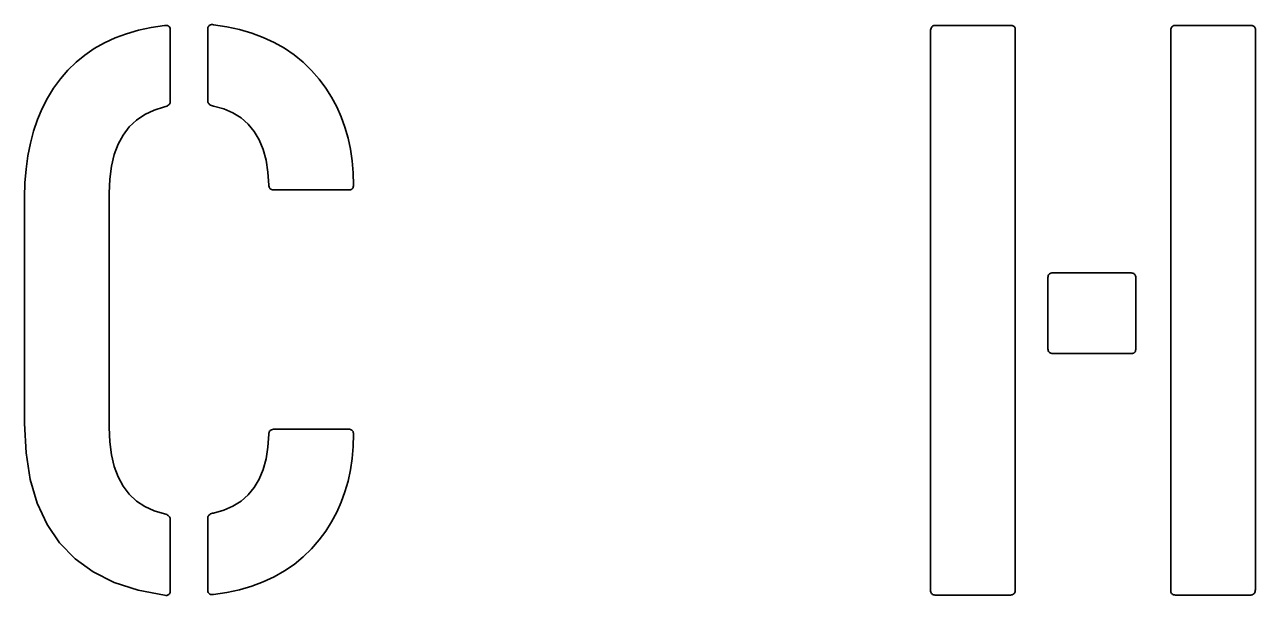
# Model space of a CAD drawing. Extents: x 10 to 410, y -69 to 348.
# Drawn here: x 108.75 to 151.95, y 50.99 to 71.03 of the extents above; entities that cross this region are included whole.
import ezdxf

# ---------------------------------------------------------------- set-up
doc = ezdxf.new("R2010")
doc.units = 0

msp = doc.modelspace()

# ---------------------------------------------------------------- linework, layer by layer
at = {"color": 7, "lineweight": 35, "ltscale": 0.011399}
msp.add_line((112.75, 70.830276), (113.195717, 70.926422), dxfattribs=at)
at = {"color": 7, "lineweight": 35, "ltscale": 0.011845}
msp.add_line((113.195717, 70.926422), (113.664291, 70.996567), dxfattribs=at)
at = {"color": 7, "lineweight": 35, "ltscale": 0.000954}
for p, q in [((113.664291, 70.996567), (113.702286, 71)), ((115.340576, 71.028564), (115.378571, 71.025146)), ((113.702286, 50.993134), (113.664291, 50.996567)), ((115.378571, 51.025131), (115.340576, 51.021713))]:
    msp.add_line(p, q, dxfattribs=at)
at = {"color": 7, "lineweight": 35, "ltscale": 0.000851}
for p, q in [((113.702286, 71), (113.73629, 70.998856)), ((113.73629, 50.994278), (113.702286, 50.993134))]:
    msp.add_line(p, q, dxfattribs=at)
at = {"color": 7, "lineweight": 35, "ltscale": 0.000764}
for p, q in [((113.73629, 70.998856), (113.766296, 70.993134)), ((115.276573, 71.021713), (115.30658, 71.02742)), ((113.766296, 51), (113.73629, 50.994278)), ((115.30658, 51.022858), (115.276573, 51.028564))]:
    msp.add_line(p, q, dxfattribs=at)
at = {"color": 7, "lineweight": 35, "ltscale": 0.000699}
for p, q in [((113.766296, 70.993134), (113.79229, 70.982849)), ((115.25058, 71.011429), (115.276573, 71.021713)), ((113.79229, 51.010284), (113.766296, 51)), ((115.276573, 51.028564), (115.25058, 51.038849))]:
    msp.add_line(p, q, dxfattribs=at)
at = {"color": 7, "lineweight": 35, "ltscale": 0.000664}
for p, q in [((113.79229, 70.982849), (113.814285, 70.967987)), ((115.228577, 70.996567), (115.25058, 71.011429)), ((113.846291, 68.261429), (113.832291, 68.238861)), ((113.832291, 53.754288), (113.846291, 53.731705)), ((115.25058, 51.038849), (115.228577, 51.053711))]:
    msp.add_line(p, q, dxfattribs=at)
at = {"color": 7, "lineweight": 35, "ltscale": 0.000662}
for p, q in [((113.814285, 70.967987), (113.832291, 70.948563)), ((115.210571, 70.977142), (115.228577, 70.996567)), ((113.832291, 51.044571), (113.814285, 51.025131)), ((115.228577, 51.053711), (115.210571, 51.073135))]:
    msp.add_line(p, q, dxfattribs=at)
at = {"color": 7, "lineweight": 35, "ltscale": 0.000695}
for p, q in [((113.832291, 70.948563), (113.846291, 70.924561)), ((115.196579, 70.95314), (115.210571, 70.977142)), ((113.864288, 68.339417), (113.862289, 68.311707)), ((113.862289, 53.681427), (113.864288, 53.653717)), ((113.846291, 51.068573), (113.832291, 51.044571)), ((115.210571, 51.073135), (115.196579, 51.097137))]:
    msp.add_line(p, q, dxfattribs=at)
at = {"color": 7, "lineweight": 35, "ltscale": 0.000757}
for p, q in [((113.846291, 70.924561), (113.856293, 70.895996)), ((115.186577, 70.924561), (115.196579, 70.95314)), ((113.856293, 51.097137), (113.846291, 51.068573)), ((115.196579, 51.097137), (115.186577, 51.125717))]:
    msp.add_line(p, q, dxfattribs=at)
at = {"color": 7, "lineweight": 35, "ltscale": 0.000842}
for p, q in [((113.856293, 70.895996), (113.862289, 70.862854)), ((115.180573, 70.891418), (115.186577, 70.924561)), ((113.862289, 51.13028), (113.856293, 51.097137)), ((115.186577, 51.125717), (115.180573, 51.158859))]:
    msp.add_line(p, q, dxfattribs=at)
at = {"color": 7, "lineweight": 35, "ltscale": 0.000944}
for p, q in [((113.862289, 70.862854), (113.864288, 70.825134)), ((115.178574, 70.853714), (115.180573, 70.891418)), ((113.864288, 51.167999), (113.862289, 51.13028)), ((115.180573, 51.158859), (115.178574, 51.196564))]:
    msp.add_line(p, q, dxfattribs=at)
at = {"color": 7, "lineweight": 35, "ltscale": 0.062143}
for p, q in [((115.178574, 68.367996), (115.178574, 70.853714)), ((113.864288, 70.825134), (113.864288, 68.339417)), ((147.75, 62.142853), (147.75, 59.65715)), ((113.864288, 53.653717), (113.864288, 51.167999)), ((115.178574, 51.196564), (115.178574, 53.682281))]:
    msp.add_line(p, q, dxfattribs=at)
at = {"color": 7, "lineweight": 35, "ltscale": 0.00085}
for p, q in [((115.30658, 71.02742), (115.340576, 71.028564)), ((115.340576, 51.021713), (115.30658, 51.022858))]:
    msp.add_line(p, q, dxfattribs=at)
at = {"color": 7, "lineweight": 35, "ltscale": 0.011861}
for p, q in [((115.378571, 71.025146), (115.847717, 70.954559)), ((115.847717, 51.095703), (115.378571, 51.025131))]:
    msp.add_line(p, q, dxfattribs=at)
at = {"color": 7, "lineweight": 35, "ltscale": 0.011448}
for p, q in [((115.847717, 70.954559), (116.295143, 70.857132)), ((116.295151, 51.193146), (115.847717, 51.095703))]:
    msp.add_line(p, q, dxfattribs=at)
at = {"color": 7, "lineweight": 35, "ltscale": 0.011087}
for p, q in [((116.295143, 70.857132), (116.720856, 70.732849)), ((116.720856, 51.317429), (116.295151, 51.193146))]:
    msp.add_line(p, q, dxfattribs=at)
at = {"color": 7, "lineweight": 35, "ltscale": 0.00086}
for p, q in [((140.551712, 70.837997), (140.556854, 70.871994)), ((148.980286, 70.837997), (148.985428, 70.871994)), ((117.483429, 65.226852), (117.449432, 65.231995)), ((147.587997, 62.312576), (147.621994, 62.307434)), ((144.666, 62.152283), (144.671143, 62.186279)), ((144.671143, 59.613708), (144.666, 59.64772)), ((117.449432, 56.818283), (117.483429, 56.823425)), ((140.712006, 51.001709), (140.677994, 51.006851)), ((149.140564, 51.001709), (149.106567, 51.006851))]:
    msp.add_line(p, q, dxfattribs=at)
at = {"color": 7, "lineweight": 35, "ltscale": 0.00078}
for p, q in [((140.556854, 70.871994), (140.56543, 70.901993)), ((148.985428, 70.871994), (148.994003, 70.901993)), ((117.449432, 65.231995), (117.419434, 65.24057)), ((144.671143, 62.186279), (144.679718, 62.216293)), ((147.621994, 62.307434), (147.651993, 62.298859)), ((144.679718, 59.58371), (144.671143, 59.613708)), ((117.419434, 56.809708), (117.449432, 56.818283)), ((140.677994, 51.006851), (140.647995, 51.015427)), ((149.106567, 51.006851), (149.076569, 51.015427))]:
    msp.add_line(p, q, dxfattribs=at)
at = {"color": 7, "lineweight": 35, "ltscale": 0.000716}
for p, q in [((140.56543, 70.901993), (140.577423, 70.927994)), ((148.994003, 70.901993), (149.005997, 70.927994)), ((117.419434, 65.24057), (117.393433, 65.252563)), ((147.651993, 62.298859), (147.677994, 62.28685)), ((144.691711, 59.557709), (144.679718, 59.58371)), ((117.393433, 56.797714), (117.419434, 56.809708)), ((140.647995, 51.015427), (140.621994, 51.027435)), ((149.076569, 51.015427), (149.050568, 51.027435))]:
    msp.add_line(p, q, dxfattribs=at)
at = {"color": 7, "lineweight": 35, "ltscale": 0.000672}
for p, q in [((140.577423, 70.927994), (140.592865, 70.949997)), ((149.005997, 70.927994), (149.021423, 70.949997)), ((117.393433, 65.252563), (117.371429, 65.26799)), ((144.691711, 62.242279), (144.707138, 62.264282)), ((147.677994, 62.28685), (147.699997, 62.271423)), ((117.371429, 56.782288), (117.393433, 56.797714)), ((149.050568, 51.027435), (149.028564, 51.042862))]:
    msp.add_line(p, q, dxfattribs=at)
at = {"color": 7, "lineweight": 35, "ltscale": 0.000652}
for p, q in [((140.592865, 70.949997), (140.61171, 70.968002)), ((149.021423, 70.949997), (149.040283, 70.968002)), ((117.371429, 65.26799), (117.353432, 65.28685)), ((144.707138, 62.264282), (144.725998, 62.282288)), ((147.699997, 62.271423), (147.718002, 62.252579)), ((144.725998, 59.517715), (144.707138, 59.535721)), ((117.353432, 56.763428), (117.371429, 56.782288)), ((140.600006, 51.042862), (140.582001, 51.061722)), ((149.028564, 51.042862), (149.010574, 51.061722))]:
    msp.add_line(p, q, dxfattribs=at)
at = {"color": 7, "lineweight": 35, "ltscale": 0.000658}
for p, q in [((140.61171, 70.968002), (140.634003, 70.981995)), ((149.040283, 70.968002), (149.062561, 70.981995)), ((117.353432, 65.28685), (117.339432, 65.309143)), ((144.725998, 62.282288), (144.748291, 62.29628)), ((147.718002, 62.252579), (147.731995, 62.230286)), ((144.748291, 59.503708), (144.725998, 59.517715)), ((117.339432, 56.741135), (117.353432, 56.763428)), ((140.582001, 51.061722), (140.567993, 51.084)), ((149.010574, 51.061722), (148.996567, 51.084))]:
    msp.add_line(p, q, dxfattribs=at)
at = {"color": 7, "lineweight": 35, "ltscale": 0.00069}
for p, q in [((140.634003, 70.981995), (140.659714, 70.992004)), ((149.062561, 70.981995), (149.088287, 70.992004)), ((117.339432, 65.309143), (117.329437, 65.334854)), ((144.748291, 62.29628), (144.774002, 62.30629)), ((147.731995, 62.230286), (147.741989, 62.204575)), ((144.774002, 59.493713), (144.748291, 59.503708)), ((117.329437, 56.715424), (117.339432, 56.741135)), ((140.567993, 51.084), (140.557999, 51.109711)), ((148.996567, 51.084), (148.986572, 51.109711))]:
    msp.add_line(p, q, dxfattribs=at)
at = {"color": 7, "lineweight": 35, "ltscale": 0.000744}
for p, q in [((140.659714, 70.992004), (140.688858, 70.998001)), ((149.088287, 70.992004), (149.117432, 70.998001)), ((117.329437, 65.334854), (117.323433, 65.363998)), ((144.774002, 62.30629), (144.803146, 62.312286)), ((147.741989, 62.204575), (147.748001, 62.17543)), ((144.803146, 59.487717), (144.774002, 59.493713)), ((117.323433, 56.686279), (117.329437, 56.715424)), ((140.557999, 51.109711), (140.552002, 51.138855)), ((148.986572, 51.109711), (148.980576, 51.138855))]:
    msp.add_line(p, q, dxfattribs=at)
at = {"color": 7, "lineweight": 35, "ltscale": 0.000816}
for p, q in [((140.688858, 70.998001), (140.721436, 71)), ((149.117432, 70.998001), (149.149994, 71)), ((115.30658, 68.185135), (115.276573, 68.197998)), ((117.323433, 65.363998), (117.321426, 65.396561)), ((120.154007, 65.226852), (120.121429, 65.225143)), ((144.803146, 62.312286), (144.835709, 62.314285)), ((147.748001, 62.17543), (147.75, 62.142853)), ((144.835709, 59.485718), (144.803146, 59.487717)), ((117.321426, 56.653717), (117.323433, 56.686279)), ((120.121429, 56.825134), (120.154007, 56.823425)), ((115.276573, 53.85228), (115.30658, 53.865143)), ((140.552002, 51.138855), (140.550003, 51.171432)), ((148.980576, 51.138855), (148.978561, 51.171432))]:
    msp.add_line(p, q, dxfattribs=at)
at = {"color": 7, "lineweight": 35, "ltscale": 0.065714}
for p, q in [((140.721436, 71), (143.350006, 71)), ((149.149994, 71), (151.778564, 71))]:
    msp.add_line(p, q, dxfattribs=at)
at = {"color": 7, "lineweight": 35, "ltscale": 0.000815}
for p, q in [((143.350006, 71), (143.382568, 70.998566)), ((151.778564, 71), (151.811142, 70.998566)), ((120.292862, 65.396561), (120.291145, 65.363998)), ((147.75, 59.65715), (147.748566, 59.624573)), ((120.291145, 56.686279), (120.292862, 56.653717))]:
    msp.add_line(p, q, dxfattribs=at)
at = {"color": 7, "lineweight": 35, "ltscale": 0.000736}
for p, q in [((143.382568, 70.998566), (143.411713, 70.994278)), ((151.811142, 70.998566), (151.840286, 70.994278)), ((147.748566, 59.624573), (147.744278, 59.595428))]:
    msp.add_line(p, q, dxfattribs=at)
at = {"color": 7, "lineweight": 35, "ltscale": 0.000667}
for p, q in [((143.411713, 70.994278), (143.437424, 70.987137)), ((151.840286, 70.994278), (151.865997, 70.987137)), ((113.862289, 68.311707), (113.856293, 68.285706)), ((147.744278, 59.595428), (147.737137, 59.569717)), ((113.856293, 53.707428), (113.862289, 53.681427))]:
    msp.add_line(p, q, dxfattribs=at)
at = {"color": 7, "lineweight": 35, "ltscale": 0.000611}
for p, q in [((143.437424, 70.987137), (143.459717, 70.977142)), ((151.865997, 70.987137), (151.88829, 70.977142)), ((147.737137, 59.569717), (147.727142, 59.547424))]:
    msp.add_line(p, q, dxfattribs=at)
at = {"color": 7, "lineweight": 35, "ltscale": 0.000571}
for p, q in [((143.459717, 70.977142), (143.478577, 70.964279)), ((147.727142, 59.547424), (147.714279, 59.528564))]:
    msp.add_line(p, q, dxfattribs=at)
at = {"color": 7, "lineweight": 35, "ltscale": 0.00055}
msp.add_line((143.478577, 70.964279), (143.494003, 70.948578), dxfattribs=at)
at = {"color": 7, "lineweight": 35, "ltscale": 0.000553}
for p, q in [((143.494003, 70.948578), (143.505997, 70.930008)), ((151.922577, 70.948578), (151.93457, 70.930008)), ((147.698563, 59.513138), (147.679993, 59.501144))]:
    msp.add_line(p, q, dxfattribs=at)
at = {"color": 7, "lineweight": 35, "ltscale": 0.000577}
for p, q in [((143.505997, 70.930008), (143.514572, 70.908569)), ((151.93457, 70.930008), (151.943146, 70.908569)), ((147.679993, 59.501144), (147.658569, 59.492569))]:
    msp.add_line(p, q, dxfattribs=at)
at = {"color": 7, "lineweight": 35, "ltscale": 0.00062}
for p, q in [((143.514572, 70.908569), (143.519714, 70.884293)), ((151.943146, 70.908569), (151.948288, 70.884293))]:
    msp.add_line(p, q, dxfattribs=at)
at = {"color": 7, "lineweight": 35, "ltscale": 0.00068}
for p, q in [((143.519714, 70.884293), (143.521423, 70.857147)), ((151.948288, 70.884293), (151.949997, 70.857147)), ((147.634277, 59.487427), (147.607147, 59.485718))]:
    msp.add_line(p, q, dxfattribs=at)
at = {"color": 7, "lineweight": 35, "ltscale": 0.491429}
for p, q in [((143.521423, 70.857147), (143.521423, 51.199997)), ((151.949997, 70.857147), (151.949997, 51.199997))]:
    msp.add_line(p, q, dxfattribs=at)
at = {"color": 7, "lineweight": 35, "ltscale": 0.00057}
msp.add_line((151.88829, 70.977142), (151.907135, 70.964279), dxfattribs=at)
at = {"color": 7, "lineweight": 35, "ltscale": 0.000551}
for p, q in [((151.907135, 70.964279), (151.922577, 70.948578)), ((147.714279, 59.528564), (147.698563, 59.513138))]:
    msp.add_line(p, q, dxfattribs=at)
at = {"color": 7, "lineweight": 35, "ltscale": 0.010385}
msp.add_line((111.550003, 70.385849), (111.927139, 70.559998), dxfattribs=at)
at = {"color": 7, "lineweight": 35, "ltscale": 0.010664}
msp.add_line((111.927139, 70.559998), (112.327148, 70.708145), dxfattribs=at)
at = {"color": 7, "lineweight": 35, "ltscale": 0.011003}
msp.add_line((112.327148, 70.708145), (112.75, 70.830276), dxfattribs=at)
at = {"color": 7, "lineweight": 35, "ltscale": 0.010784}
for p, q in [((116.720856, 70.732849), (117.124863, 70.581711)), ((117.124863, 51.468567), (116.720856, 51.317429))]:
    msp.add_line(p, q, dxfattribs=at)
at = {"color": 7, "lineweight": 35, "ltscale": 0.010542}
for p, q in [((117.124863, 70.581711), (117.507141, 70.403717)), ((117.507141, 51.646561), (117.124863, 51.468567))]:
    msp.add_line(p, q, dxfattribs=at)
at = {"color": 7, "lineweight": 35, "ltscale": 0.000951}
for p, q in [((140.550003, 70.800003), (140.551712, 70.837997)), ((148.978561, 70.800003), (148.980286, 70.837997)), ((117.521431, 65.225143), (117.483429, 65.226852)), ((147.550003, 62.314285), (147.587997, 62.312576)), ((144.664276, 62.114288), (144.666, 62.152283)), ((144.666, 59.64772), (144.664276, 59.685715)), ((117.483429, 56.823425), (117.521431, 56.825134)), ((140.75, 51), (140.712006, 51.001709)), ((143.359421, 51.001999), (143.321426, 51)), ((143.521423, 51.199997), (143.519424, 51.162003)), ((149.178574, 51), (149.140564, 51.001709)), ((151.787994, 51.001999), (151.75, 51)), ((151.949997, 51.199997), (151.947998, 51.162003))]:
    msp.add_line(p, q, dxfattribs=at)
at = {"color": 7, "lineweight": 35, "ltscale": 0.490714}
for p, q in [((140.550003, 51.171432), (140.550003, 70.800003)), ((148.978561, 51.171432), (148.978561, 70.800003))]:
    msp.add_line(p, q, dxfattribs=at)
at = {"color": 7, "lineweight": 35, "ltscale": 0.010031}
msp.add_line((110.864288, 69.959564), (111.195717, 70.185715), dxfattribs=at)
at = {"color": 7, "lineweight": 35, "ltscale": 0.010173}
msp.add_line((111.195717, 70.185715), (111.550003, 70.385849), dxfattribs=at)
at = {"color": 7, "lineweight": 35, "ltscale": 0.010368}
for p, q in [((117.507141, 70.403717), (117.867722, 70.198853)), ((117.867722, 51.851425), (117.507141, 51.646561))]:
    msp.add_line(p, q, dxfattribs=at)
at = {"color": 7, "lineweight": 35, "ltscale": 0.010263}
for p, q in [((117.867722, 70.198853), (118.206573, 69.967133)), ((118.206573, 52.083145), (117.867722, 51.851425))]:
    msp.add_line(p, q, dxfattribs=at)
at = {"color": 7, "lineweight": 35, "ltscale": 0.009969}
msp.add_line((110.270004, 69.429276), (110.555717, 69.707428), dxfattribs=at)
at = {"color": 7, "lineweight": 35, "ltscale": 0.009962}
msp.add_line((110.555717, 69.707428), (110.864288, 69.959564), dxfattribs=at)
at = {"color": 7, "lineweight": 35, "ltscale": 0.01023}
for p, q in [((118.206573, 69.967133), (118.52372, 69.708572)), ((118.523712, 52.341705), (118.206573, 52.083145))]:
    msp.add_line(p, q, dxfattribs=at)
at = {"color": 7, "lineweight": 35, "ltscale": 0.01027}
for p, q in [((118.52372, 69.708572), (118.819145, 69.423141)), ((118.819153, 52.627136), (118.523712, 52.341705))]:
    msp.add_line(p, q, dxfattribs=at)
at = {"color": 7, "lineweight": 35, "ltscale": 0.010124}
msp.add_line((109.768288, 68.798141), (110.007141, 69.125137), dxfattribs=at)
at = {"color": 7, "lineweight": 35, "ltscale": 0.01005}
msp.add_line((110.007141, 69.125137), (110.270004, 69.429276), dxfattribs=at)
at = {"color": 7, "lineweight": 35, "ltscale": 0.010382}
for p, q in [((118.819145, 69.423141), (119.092865, 69.110855)), ((119.092865, 52.939423), (118.819153, 52.627136))]:
    msp.add_line(p, q, dxfattribs=at)
at = {"color": 7, "lineweight": 35, "ltscale": 0.010182}
msp.add_line((109.554581, 68.451416), (109.768288, 68.798141), dxfattribs=at)
at = {"color": 7, "lineweight": 35, "ltscale": 0.009614}
msp.add_line((119.092865, 69.110855), (119.320862, 68.801147), dxfattribs=at)
at = {"color": 7, "lineweight": 35, "ltscale": 0.00956}
for p, q in [((119.320862, 68.801147), (119.524857, 68.477707)), ((119.524857, 53.572571), (119.320862, 53.249146))]:
    msp.add_line(p, q, dxfattribs=at)
at = {"color": 7, "lineweight": 35, "ltscale": 0.010303}
msp.add_line((109.366005, 68.084991), (109.554581, 68.451416), dxfattribs=at)
at = {"color": 7, "lineweight": 35, "ltscale": 0.000656}
for p, q in [((113.856293, 68.285706), (113.846291, 68.261429)), ((113.846291, 53.731705), (113.856293, 53.707428))]:
    msp.add_line(p, q, dxfattribs=at)
at = {"color": 7, "lineweight": 35, "ltscale": 0.000823}
for p, q in [((115.180573, 68.335144), (115.178574, 68.367996)), ((115.178574, 53.682281), (115.180573, 53.715134))]:
    msp.add_line(p, q, dxfattribs=at)
at = {"color": 7, "lineweight": 35, "ltscale": 0.000765}
for p, q in [((115.186577, 68.305145), (115.180573, 68.335144)), ((115.180573, 53.715134), (115.186577, 53.745132))]:
    msp.add_line(p, q, dxfattribs=at)
at = {"color": 7, "lineweight": 35, "ltscale": 0.000723}
for p, q in [((115.196579, 68.278), (115.186577, 68.305145)), ((115.186577, 53.745132), (115.196579, 53.772278))]:
    msp.add_line(p, q, dxfattribs=at)
at = {"color": 7, "lineweight": 35, "ltscale": 0.000701}
for p, q in [((115.210571, 68.253708), (115.196579, 68.278)), ((115.196579, 53.772278), (115.210571, 53.79657))]:
    msp.add_line(p, q, dxfattribs=at)
at = {"color": 7, "lineweight": 35, "ltscale": 0.009555}
for p, q in [((119.524857, 68.477707), (119.704865, 68.140564)), ((119.704865, 53.909714), (119.524857, 53.572571))]:
    msp.add_line(p, q, dxfattribs=at)
at = {"color": 7, "lineweight": 35, "ltscale": 0.010482}
msp.add_line((109.202576, 67.698853), (109.366005, 68.084991), dxfattribs=at)
at = {"color": 7, "lineweight": 35, "ltscale": 0.008796}
msp.add_line((112.964859, 67.871994), (112.673431, 67.67485), dxfattribs=at)
at = {"color": 7, "lineweight": 35, "ltscale": 0.00912}
msp.add_line((113.295143, 68.026855), (112.964859, 67.871994), dxfattribs=at)
at = {"color": 7, "lineweight": 35, "ltscale": 0.009648}
msp.add_line((113.664291, 68.13942), (113.295143, 68.026855), dxfattribs=at)
at = {"color": 7, "lineweight": 35, "ltscale": 0.000998}
for p, q in [((113.702286, 68.151703), (113.664291, 68.13942)), ((113.664291, 53.853714), (113.702286, 53.841431))]:
    msp.add_line(p, q, dxfattribs=at)
at = {"color": 7, "lineweight": 35, "ltscale": 0.000919}
for p, q in [((113.73629, 68.16571), (113.702286, 68.151703)), ((113.702286, 53.841431), (113.73629, 53.827423))]:
    msp.add_line(p, q, dxfattribs=at)
at = {"color": 7, "lineweight": 35, "ltscale": 0.000847}
for p, q in [((113.766296, 68.181427), (113.73629, 68.16571)), ((113.73629, 53.827423), (113.766296, 53.811707))]:
    msp.add_line(p, q, dxfattribs=at)
at = {"color": 7, "lineweight": 35, "ltscale": 0.000782}
for p, q in [((113.79229, 68.198853), (113.766296, 68.181427)), ((113.766296, 53.811707), (113.79229, 53.794281))]:
    msp.add_line(p, q, dxfattribs=at)
at = {"color": 7, "lineweight": 35, "ltscale": 0.000729}
for p, q in [((113.814285, 68.217987), (113.79229, 68.198853)), ((113.79229, 53.794281), (113.814285, 53.775131))]:
    msp.add_line(p, q, dxfattribs=at)
at = {"color": 7, "lineweight": 35, "ltscale": 0.000689}
for p, q in [((113.832291, 68.238861), (113.814285, 68.217987)), ((113.814285, 53.775131), (113.832291, 53.754288))]:
    msp.add_line(p, q, dxfattribs=at)
at = {"color": 7, "lineweight": 35, "ltscale": 0.0007}
for p, q in [((115.228577, 68.232285), (115.210571, 68.253708)), ((115.210571, 53.79657), (115.228577, 53.817993))]:
    msp.add_line(p, q, dxfattribs=at)
at = {"color": 7, "lineweight": 35, "ltscale": 0.00072}
for p, q in [((115.25058, 68.213715), (115.228577, 68.232285)), ((115.228577, 53.817993), (115.25058, 53.836563))]:
    msp.add_line(p, q, dxfattribs=at)
at = {"color": 7, "lineweight": 35, "ltscale": 0.000759}
for p, q in [((115.276573, 68.197998), (115.25058, 68.213715)), ((115.25058, 53.836563), (115.276573, 53.85228))]:
    msp.add_line(p, q, dxfattribs=at)
at = {"color": 7, "lineweight": 35, "ltscale": 0.000886}
for p, q in [((115.340576, 68.17514), (115.30658, 68.185135)), ((115.30658, 53.865143), (115.340576, 53.875137))]:
    msp.add_line(p, q, dxfattribs=at)
at = {"color": 7, "lineweight": 35, "ltscale": 0.000966}
for p, q in [((115.378571, 68.167999), (115.340576, 68.17514)), ((115.340576, 53.875137), (115.378571, 53.882278))]:
    msp.add_line(p, q, dxfattribs=at)
at = {"color": 7, "lineweight": 35, "ltscale": 0.009312}
for p, q in [((115.737434, 68.068283), (115.378571, 68.167999)), ((115.378571, 53.882278), (115.737434, 53.981995))]:
    msp.add_line(p, q, dxfattribs=at)
at = {"color": 7, "lineweight": 35, "ltscale": 0.008776}
for p, q in [((116.059715, 67.929138), (115.737434, 68.068283)), ((115.737434, 53.981995), (116.059715, 54.12114))]:
    msp.add_line(p, q, dxfattribs=at)
at = {"color": 7, "lineweight": 35, "ltscale": 0.008423}
for p, q in [((116.345428, 67.750565), (116.059715, 67.929138)), ((116.059715, 54.12114), (116.345428, 54.299713))]:
    msp.add_line(p, q, dxfattribs=at)
at = {"color": 7, "lineweight": 35, "ltscale": 0.009599}
for p, q in [((119.704865, 68.140564), (119.860855, 67.789703)), ((119.860855, 54.260559), (119.704865, 53.909714))]:
    msp.add_line(p, q, dxfattribs=at)
at = {"color": 7, "lineweight": 35, "ltscale": 0.010719}
msp.add_line((109.064285, 67.292999), (109.202576, 67.698853), dxfattribs=at)
at = {"color": 7, "lineweight": 35, "ltscale": 0.00884}
msp.add_line((112.42086, 67.435425), (112.207146, 67.153717), dxfattribs=at)
at = {"color": 7, "lineweight": 35, "ltscale": 0.0087}
msp.add_line((112.673431, 67.67485), (112.42086, 67.435425), dxfattribs=at)
at = {"color": 7, "lineweight": 35, "ltscale": 0.008276}
for p, q in [((116.594574, 67.532562), (116.345428, 67.750565)), ((116.345428, 54.299713), (116.594574, 54.517715))]:
    msp.add_line(p, q, dxfattribs=at)
at = {"color": 7, "lineweight": 35, "ltscale": 0.008346}
for p, q in [((116.807144, 67.275146), (116.594574, 67.532562)), ((116.594574, 54.517715), (116.807144, 54.775131))]:
    msp.add_line(p, q, dxfattribs=at)
at = {"color": 7, "lineweight": 35, "ltscale": 0.009693}
for p, q in [((119.860855, 67.789703), (119.992859, 67.42514)), ((119.992859, 54.625137), (119.860855, 54.260559))]:
    msp.add_line(p, q, dxfattribs=at)
at = {"color": 7, "lineweight": 35, "ltscale": 0.009835}
for p, q in [((119.992859, 67.42514), (120.100861, 67.046844)), ((120.100861, 55.003418), (119.992859, 54.625137))]:
    msp.add_line(p, q, dxfattribs=at)
at = {"color": 7, "lineweight": 35, "ltscale": 0.011009}
msp.add_line((108.951149, 66.867432), (109.064285, 67.292999), dxfattribs=at)
at = {"color": 7, "lineweight": 35, "ltscale": 0.009204}
msp.add_line((112.207146, 67.153717), (112.032288, 66.829712), dxfattribs=at)
at = {"color": 7, "lineweight": 35, "ltscale": 0.008628}
for p, q in [((116.983147, 66.978287), (116.807144, 67.275146)), ((116.807144, 54.775131), (116.983147, 55.071991))]:
    msp.add_line(p, q, dxfattribs=at)
at = {"color": 7, "lineweight": 35, "ltscale": 0.009101}
for p, q in [((117.122574, 66.641998), (116.983147, 66.978287)), ((116.983147, 55.071991), (117.122574, 55.408279))]:
    msp.add_line(p, q, dxfattribs=at)
at = {"color": 7, "lineweight": 35, "ltscale": 0.010022}
for p, q in [((120.100861, 67.046844), (120.18486, 66.654846)), ((120.18486, 55.395416), (120.100861, 55.003418))]:
    msp.add_line(p, q, dxfattribs=at)
at = {"color": 7, "lineweight": 35, "ltscale": 0.011348}
msp.add_line((108.863144, 66.422134), (108.951149, 66.867432), dxfattribs=at)
at = {"color": 7, "lineweight": 35, "ltscale": 0.009768}
msp.add_line((112.032288, 66.829712), (111.896286, 66.463425), dxfattribs=at)
at = {"color": 7, "lineweight": 35, "ltscale": 0.009739}
for p, q in [((117.225433, 66.266281), (117.122574, 66.641998)), ((117.122574, 55.408279), (117.225433, 55.783997))]:
    msp.add_line(p, q, dxfattribs=at)
at = {"color": 7, "lineweight": 35, "ltscale": 0.010253}
for p, q in [((120.18486, 66.654846), (120.244858, 66.249146)), ((120.244858, 55.801132), (120.18486, 55.395416))]:
    msp.add_line(p, q, dxfattribs=at)
at = {"color": 7, "lineweight": 35, "ltscale": 0.011731}
msp.add_line((108.800293, 65.957138), (108.863144, 66.422134), dxfattribs=at)
at = {"color": 7, "lineweight": 35, "ltscale": 0.010499}
msp.add_line((111.896286, 66.463425), (111.799149, 66.054855), dxfattribs=at)
at = {"color": 7, "lineweight": 35, "ltscale": 0.01051}
for p, q in [((117.291718, 65.851135), (117.225433, 66.266281)), ((117.225433, 55.783997), (117.291718, 56.199142))]:
    msp.add_line(p, q, dxfattribs=at)
at = {"color": 7, "lineweight": 35, "ltscale": 0.010524}
for p, q in [((120.244858, 66.249146), (120.280861, 65.829712)), ((120.280861, 56.220566), (120.244858, 55.801132))]:
    msp.add_line(p, q, dxfattribs=at)
at = {"color": 7, "lineweight": 35, "ltscale": 0.012154}
msp.add_line((108.762573, 65.472427), (108.800293, 65.957138), dxfattribs=at)
at = {"color": 7, "lineweight": 35, "ltscale": 0.011365}
msp.add_line((111.799149, 66.054855), (111.74086, 65.603989), dxfattribs=at)
at = {"color": 7, "lineweight": 35, "ltscale": 0.011389}
for p, q in [((117.321426, 65.396561), (117.291718, 65.851135)), ((117.291718, 56.199142), (117.321426, 56.653717))]:
    msp.add_line(p, q, dxfattribs=at)
at = {"color": 7, "lineweight": 35, "ltscale": 0.010833}
for p, q in [((120.280861, 65.829712), (120.292862, 65.396561)), ((120.292862, 56.653717), (120.280861, 56.220566))]:
    msp.add_line(p, q, dxfattribs=at)
at = {"color": 7, "lineweight": 35, "ltscale": 0.012615}
msp.add_line((108.75, 64.968002), (108.762573, 65.472427), dxfattribs=at)
at = {"color": 7, "lineweight": 35, "ltscale": 0.012338}
msp.add_line((111.74086, 65.603989), (111.721436, 65.110855), dxfattribs=at)
at = {"color": 7, "lineweight": 35, "ltscale": 0.000678}
for p, q in [((120.208862, 65.24057), (120.183151, 65.231995)), ((120.286003, 65.334854), (120.277435, 65.309143)), ((120.183151, 56.818283), (120.208862, 56.809708)), ((120.277435, 56.741135), (120.286003, 56.715424))]:
    msp.add_line(p, q, dxfattribs=at)
at = {"color": 7, "lineweight": 35, "ltscale": 0.000633}
for p, q in [((120.23114, 65.252563), (120.208862, 65.24057)), ((120.277435, 65.309143), (120.265434, 65.28685)), ((120.208862, 56.809708), (120.231148, 56.797714)), ((120.265434, 56.763428), (120.277435, 56.741135))]:
    msp.add_line(p, q, dxfattribs=at)
at = {"color": 7, "lineweight": 35, "ltscale": 0.000609}
for p, q in [((120.25, 65.26799), (120.23114, 65.252563)), ((120.265434, 65.28685), (120.25, 65.26799)), ((120.231148, 56.797714), (120.25, 56.782288)), ((120.25, 56.782288), (120.265434, 56.763428))]:
    msp.add_line(p, q, dxfattribs=at)
at = {"color": 7, "lineweight": 35, "ltscale": 0.00074}
for p, q in [((120.291145, 65.363998), (120.286003, 65.334854)), ((120.183151, 65.231995), (120.154007, 65.226852)), ((120.154007, 56.823425), (120.183151, 56.818283)), ((120.286003, 56.715424), (120.291145, 56.686279))]:
    msp.add_line(p, q, dxfattribs=at)
at = {"color": 7, "lineweight": 35, "ltscale": 0.198572}
msp.add_line((108.75, 57.025131), (108.75, 64.968002), dxfattribs=at)
at = {"color": 7, "lineweight": 35, "ltscale": 0.205714}
msp.add_line((111.721436, 65.110855), (111.721436, 56.882278), dxfattribs=at)
at = {"color": 7, "lineweight": 35, "ltscale": 0.065}
for p, q in [((120.121429, 65.225143), (117.521431, 65.225143)), ((117.521431, 56.825134), (120.121429, 56.825134))]:
    msp.add_line(p, q, dxfattribs=at)
at = {"color": 7, "lineweight": 35, "ltscale": 0.000715}
msp.add_line((144.679718, 62.216293), (144.691711, 62.242279), dxfattribs=at)
at = {"color": 7, "lineweight": 35, "ltscale": 0.067857}
msp.add_line((144.835709, 62.314285), (147.550003, 62.314285), dxfattribs=at)
at = {"color": 7, "lineweight": 35, "ltscale": 0.060714}
msp.add_line((144.664276, 59.685715), (144.664276, 62.114288), dxfattribs=at)
at = {"color": 7, "lineweight": 35, "ltscale": 0.000671}
for p, q in [((144.707138, 59.535721), (144.691711, 59.557709)), ((140.621994, 51.027435), (140.600006, 51.042862))]:
    msp.add_line(p, q, dxfattribs=at)
at = {"color": 7, "lineweight": 35, "ltscale": 0.069286}
msp.add_line((147.607147, 59.485718), (144.835709, 59.485718), dxfattribs=at)
at = {"color": 7, "lineweight": 35, "ltscale": 0.000621}
msp.add_line((147.658569, 59.492569), (147.634277, 59.487427), dxfattribs=at)
at = {"color": 7, "lineweight": 35, "ltscale": 0.025708}
msp.add_line((108.799149, 55.998001), (108.75, 57.025131), dxfattribs=at)
at = {"color": 7, "lineweight": 35, "ltscale": 0.012466}
msp.add_line((111.721436, 56.882278), (111.74086, 56.384003), dxfattribs=at)
at = {"color": 7, "lineweight": 35, "ltscale": 0.011465}
msp.add_line((111.74086, 56.384003), (111.799149, 55.929138), dxfattribs=at)
at = {"color": 7, "lineweight": 35, "ltscale": 0.023611}
msp.add_line((108.946579, 55.06514), (108.799149, 55.998001), dxfattribs=at)
at = {"color": 7, "lineweight": 35, "ltscale": 0.010568}
msp.add_line((111.799149, 55.929138), (111.896286, 55.517715), dxfattribs=at)
at = {"color": 7, "lineweight": 35, "ltscale": 0.009808}
msp.add_line((111.896286, 55.517715), (112.032288, 55.149704), dxfattribs=at)
at = {"color": 7, "lineweight": 35, "ltscale": 0.021846}
msp.add_line((109.192291, 54.226563), (108.946579, 55.06514), dxfattribs=at)
at = {"color": 7, "lineweight": 35, "ltscale": 0.009217}
msp.add_line((112.032288, 55.149704), (112.207146, 54.825134), dxfattribs=at)
at = {"color": 7, "lineweight": 35, "ltscale": 0.008829}
msp.add_line((112.207146, 54.825134), (112.42086, 54.543991), dxfattribs=at)
at = {"color": 7, "lineweight": 35, "ltscale": 0.008671}
msp.add_line((112.42086, 54.543991), (112.673431, 54.306274), dxfattribs=at)
at = {"color": 7, "lineweight": 35, "ltscale": 0.020498}
msp.add_line((109.536285, 53.482285), (109.192291, 54.226563), dxfattribs=at)
at = {"color": 7, "lineweight": 35, "ltscale": 0.008756}
msp.add_line((112.673431, 54.306274), (112.964859, 54.112), dxfattribs=at)
at = {"color": 7, "lineweight": 35, "ltscale": 0.009078}
msp.add_line((112.964859, 54.112), (113.295143, 53.961136), dxfattribs=at)
at = {"color": 7, "lineweight": 35, "ltscale": 0.009612}
msp.add_line((113.295143, 53.961136), (113.664291, 53.853714), dxfattribs=at)
at = {"color": 7, "lineweight": 35, "ltscale": 0.019655}
msp.add_line((109.978577, 52.832275), (109.536285, 53.482285), dxfattribs=at)
at = {"color": 7, "lineweight": 35, "ltscale": 0.009615}
msp.add_line((119.320862, 53.249146), (119.092865, 52.939423), dxfattribs=at)
at = {"color": 7, "lineweight": 35, "ltscale": 0.019382}
msp.add_line((110.51915, 52.276566), (109.978577, 52.832275), dxfattribs=at)
at = {"color": 7, "lineweight": 35, "ltscale": 0.019702}
msp.add_line((111.158005, 51.81514), (110.51915, 52.276566), dxfattribs=at)
at = {"color": 7, "lineweight": 35, "ltscale": 0.020588}
msp.add_line((111.895142, 51.447998), (111.158005, 51.81514), dxfattribs=at)
at = {"color": 7, "lineweight": 35, "ltscale": 0.021972}
msp.add_line((112.730576, 51.17514), (111.895142, 51.447998), dxfattribs=at)
at = {"color": 7, "lineweight": 35, "ltscale": 0.023766}
msp.add_line((113.664291, 50.996567), (112.730576, 51.17514), dxfattribs=at)
at = {"color": 7, "lineweight": 35, "ltscale": 0.000663}
msp.add_line((113.814285, 51.025131), (113.79229, 51.010284), dxfattribs=at)
at = {"color": 7, "lineweight": 35, "ltscale": 0.064286}
for p, q in [((143.321426, 51), (140.75, 51)), ((151.75, 51), (149.178574, 51))]:
    msp.add_line(p, q, dxfattribs=at)
at = {"color": 7, "lineweight": 35, "ltscale": 0.000863}
for p, q in [((143.393433, 51.007996), (143.359421, 51.001999)), ((143.519424, 51.162003), (143.513428, 51.128006)), ((151.821991, 51.007996), (151.787994, 51.001999)), ((151.947998, 51.162003), (151.942001, 51.128006))]:
    msp.add_line(p, q, dxfattribs=at)
at = {"color": 7, "lineweight": 35, "ltscale": 0.000791}
for p, q in [((143.423431, 51.018005), (143.393433, 51.007996)), ((143.513428, 51.128006), (143.503418, 51.098007)), ((151.852005, 51.018005), (151.821991, 51.007996))]:
    msp.add_line(p, q, dxfattribs=at)
at = {"color": 7, "lineweight": 35, "ltscale": 0.000738}
for p, q in [((143.449432, 51.031998), (143.423431, 51.018005)), ((143.503418, 51.098007), (143.489426, 51.072006)), ((151.877991, 51.031998), (151.852005, 51.018005)), ((151.932007, 51.098007), (151.917999, 51.072006))]:
    msp.add_line(p, q, dxfattribs=at)
at = {"color": 7, "lineweight": 35, "ltscale": 0.000711}
for p, q in [((143.471436, 51.050003), (143.449432, 51.031998)), ((143.489426, 51.072006), (143.471436, 51.050003)), ((151.899994, 51.050003), (151.877991, 51.031998)), ((151.917999, 51.072006), (151.899994, 51.050003))]:
    msp.add_line(p, q, dxfattribs=at)
at = {"color": 7, "lineweight": 35, "ltscale": 0.00079}
msp.add_line((151.942001, 51.128006), (151.932007, 51.098007), dxfattribs=at)

doc.saveas('drawing.dxf')
